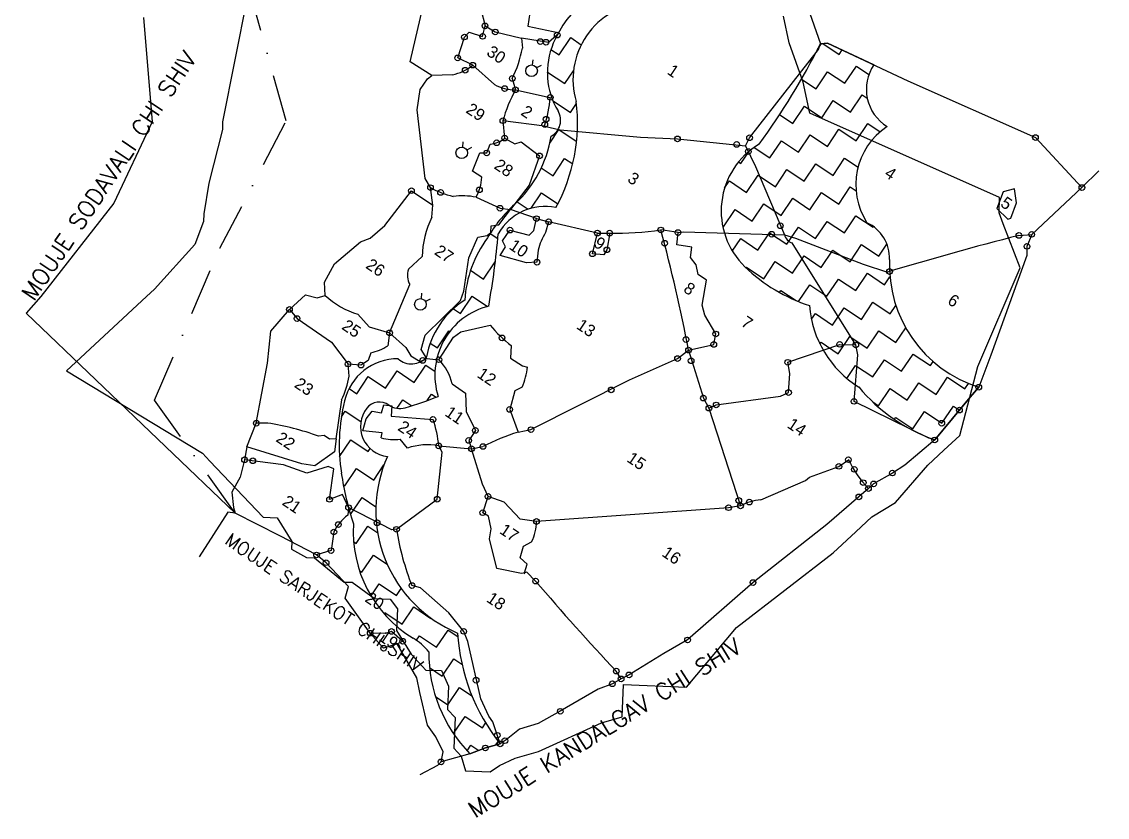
# Model space of a CAD drawing. Header units: metres. Extents: x 335368 to 337187, y 1778589 to 1780586.
# Drawn here: x 335456 to 337187, y 1778589 to 1779858 of the extents above; entities that cross this region are included whole.
import ezdxf
from ezdxf.enums import TextEntityAlignment as Align

# ---------------------------------------------------------------- set-up
doc = ezdxf.new("R2010")
doc.units = ezdxf.units.M
doc.header["$MEASUREMENT"] = 0
doc.linetypes.add('DASHDOT', pattern=[1, 0.5, -0.25, 0, -0.25])
doc.linetypes.add('DIVIDE', pattern=[31.75, 12.7, -6.35, 0, -6.35, 0, -6.35])
for name, color, linetype in [('OFF', 1, 'Continuous'), ('POLY_HATCH', 12, 'Continuous'), ('POLY_PARCEL', 6, 'Continuous'), ('POLY_WATER', 4, 'Continuous'), ('TEXT_MAPOUT', 7, 'Continuous'), ('TEXT_PARCEL', 7, 'Continuous'), ('V_BOUND_LINE', 7, 'Continuous'), ('V_BOUND_STREAM_LINE', 7, 'DASHDOT'), ('V_DIVIDE_LINE', 7, 'DIVIDE'), ('VILLAGE BOUNDRY', 15, 'Continuous')]:
    doc.layers.add(name, color=color, linetype=linetype)
doc.styles.get("Standard").update_dxf_attribs({"font": 'simplex.shx'})
doc.styles.add('TEXT_MAP', font='', dxfattribs={"height": 0.25})
doc.styles.get('TEXT_MAP').set_extended_font_data('Kruti Dev 050')

msp = doc.modelspace()

# ---------------------------------------------------------------- linework, layer by layer
for points in [[(336271, 1779797.7), (336270.1, 1779789.4)], [(336284.5, 1779788.7), (336277.1, 1779784.6)], [(336159.6, 1779666.8), (336158.6, 1779658.4)], [(336173.1, 1779657.7), (336165.7, 1779653.7)], [(336093.7, 1779425.1), (336092.7, 1779416.7)], [(336107.2, 1779416), (336099.8, 1779412)]]:
    msp.add_lwpolyline(points)
for centre, radius in [((336194.8, 1779851.8), 4.51), ((336162, 1779834), 4.51), ((336191, 1779835.1), 4.51), ((336211.1, 1779842.1), 4.51), ((336309.9, 1779837.1), 4.51), ((336283, 1779826.7), 4.51), ((336292, 1779825.7), 4.51), ((336151.2, 1779800.7), 4.51), ((336163.1, 1779781.1), 4.51), ((336175.2, 1779789.1), 4.51), ((336269, 1779780.2), 9.23), ((336238.3, 1779768), 4.51), ((336226.1, 1779751.8), 4.51), ((336243.4, 1779749.8), 4.51), ((336298.9, 1779737.7), 4.51), ((336223.2, 1779700.5), 4.51), ((336290.1, 1779694.2), 4.51), ((336292.3, 1779702.9), 4.51), ((336213.4, 1779665.3), 4.51), ((336226.1, 1779672.8), 4.51), ((336501.8, 1779671.5), 4.51), ((336596.3, 1779662.7), 4.51), ((336616.7, 1779673.3), 4.51), ((337072.9, 1779673.6), 4.51), ((336157.6, 1779649.2), 9.23), ((336197.4, 1779649), 4.51), ((336281.7, 1779644.4), 4.51), ((336614.8, 1779651.2), 4.51), ((336077.4, 1779588.8), 4.51), ((336107.8, 1779593.7), 4.51), ((336185.8, 1779590.2), 4.51), ((337147, 1779593.9), 4.51), ((336123.9, 1779586.1), 4.51), ((336218.7, 1779560.8), 4.51), ((336276.8, 1779544.3), 4.51), ((336296.3, 1779539.2), 4.51), ((336234.6, 1779526), 4.51), ((336374.1, 1779521.1), 4.51), ((336393.7, 1779521.1), 4.51), ((336475.2, 1779526.2), 4.51), ((336502.7, 1779522), 4.51), ((336652.1, 1779519.4), 4.51), ((336665.8, 1779532.8), 4.51), ((337066.9, 1779519.2), 4.51), ((336481.3, 1779505), 4.51), ((337046.5, 1779517.4), 4.51), ((336366.1, 1779488.2), 4.51), ((336389.2, 1779494.5), 4.51), ((337059.3, 1779500), 4.51), ((336277.6, 1779474.7), 4.51), ((336840.1, 1779459.9), 4.51), ((335882.8, 1779399.3), 4.51), ((336091.7, 1779407.5), 9.23), ((335894.9, 1779384.8), 4.51), ((336042.5, 1779361.9), 4.51), ((336221.9, 1779354), 4.51), ((336515.4, 1779351.3), 4.51), ((336562.9, 1779360.2), 4.51), ((336519.4, 1779334.5), 4.51), ((336559.7, 1779343.6), 4.51), ((336760.6, 1779343.7), 4.51), ((336786.3, 1779342.7), 4.51), ((335976.2, 1779312.3), 4.51), ((335976.2, 1779312.3), 4.51), ((336095.3, 1779318), 4.51), ((336121.3, 1779319.2), 4.51), ((336501.9, 1779321), 4.51), ((336523.6, 1779317.5), 4.51), ((336677.7, 1779315), 4.51), ((335996.9, 1779310.6), 4.51), ((336396.1, 1779271.1), 4.51), ((336679, 1779266.7), 4.51), ((336982.5, 1779275.3), 4.51), ((336543.1, 1779257.9), 4.51), ((336551.9, 1779241.9), 4.51), ((336563.6, 1779247), 4.51), ((336783.4, 1779252.7), 4.51), ((336234.1, 1779239.9), 4.51), ((336951.6, 1779238.8), 4.51), ((335829.9, 1779217.9), 4.51), ((336111.7, 1779223.9), 4.51), ((336268.1, 1779207.6), 4.51), ((336923.4, 1779217.8), 4.51), ((336168.7, 1779190.4), 4.51), ((336179.4, 1779206.4), 4.51), ((336912.2, 1779191.1), 4.51), ((336912.2, 1779191.1), 4.51), ((336120.9, 1779181.7), 4.51), ((336173.3, 1779177.1), 4.51), ((336191.5, 1779180.7), 4.51), ((335811.2, 1779159.5), 4.51), ((335824.3, 1779157.9), 4.51), ((336774.4, 1779159.7), 4.51), ((336759.3, 1779149), 4.51), ((336783.9, 1779144.2), 4.51), ((336844.6, 1779138.4), 4.51), ((336798.1, 1779123.1), 4.51), ((336814.7, 1779121), 4.51), ((336806.5, 1779113.6), 4.51), ((335946.7, 1779096.4), 4.51), ((336118.5, 1779096.6), 4.51), ((336199.6, 1779101.1), 4.51), ((336599.6, 1779094.6), 4.51), ((336602.4, 1779086), 4.51), ((336616.4, 1779092), 4.51), ((336791.2, 1779100.3), 4.51), ((335977.1, 1779083.2), 4.51), ((336191.1, 1779075.1), 4.51), ((336583.3, 1779083.1), 4.51), ((335960.8, 1779056.1), 4.51), ((336022.6, 1779059), 4.51), ((336276.9, 1779061.1), 4.51), ((335953.6, 1779044.3), 4.51), ((336053.6, 1779048.6), 4.51), ((335926, 1779007.7), 4.51), ((335949.1, 1779014.6), 4.51), ((335941.3, 1778995.3), 4.51), ((336275.5, 1778966), 4.51), ((336078.2, 1778958.8), 4.51), ((336622.3, 1778963.7), 4.51), ((336011.6, 1778882.9), 4.51), ((336045.6, 1778885.6), 4.51), ((336160.8, 1778885.8), 4.51), ((336063.3, 1778870), 4.51), ((336517.9, 1778872), 4.51), ((336033, 1778858.9), 4.51), ((336404.2, 1778822.3), 4.51), ((336411.8, 1778809.9), 4.51), ((336424.6, 1778816.3), 4.51), ((336180.5, 1778807.8), 4.51), ((336397.9, 1778802.1), 4.51), ((336314.9, 1778758.2), 4.51), ((336214.4, 1778719.9), 4.51), ((336219, 1778706.3), 4.51), ((336226.5, 1778711.3), 4.51), ((336195.3, 1778699.7), 4.51), ((336124.6, 1778677.5), 4.51)]:
    msp.add_circle(centre, radius)
at = {"layer": 'OFF'}
for p, q in [((335462.8, 1779393.6), (335796.4, 1779074.6)), ((335814.7, 1779180), (335811.2, 1779159.5))]:
    msp.add_line(p, q, dxfattribs=at)
at = {"layer": 'POLY_HATCH', "linetype": 'Continuous'}
for p, q in [((336313, 1779805.6), (336331.4, 1779833.1)), ((336331.4, 1779833.1), (336348.2, 1779821.8)), ((336725.3, 1779814.3), (336731.5, 1779823.5)), ((336733.6, 1779823.7), (336759.7, 1779806.2)), ((336300, 1779814.3), (336313, 1779805.6)), ((336759.7, 1779806.2), (336764.5, 1779813.4)), ((336768.8, 1779760.2), (336787.2, 1779787.7)), ((336787.2, 1779787.7), (336807.3, 1779774.2)), ((336294.2, 1779777.6), (336294.5, 1779778.1)), ((336294.5, 1779778.1), (336322, 1779759.7)), ((336322, 1779759.7), (336335.9, 1779780.3)), ((336699.4, 1779766.8), (336722.8, 1779751.2)), ((336722.8, 1779751.2), (336741.2, 1779778.7)), ((336741.2, 1779778.7), (336768.8, 1779760.2)), ((336303.3, 1779731.8), (336303.6, 1779732.2)), ((336303.6, 1779732.2), (336331.1, 1779713.7)), ((336731.9, 1779705.2), (336750.3, 1779732.7)), ((336750.3, 1779732.7), (336777.8, 1779714.3)), ((336777.8, 1779714.3), (336796.3, 1779741.8)), ((336796.3, 1779741.8), (336804.5, 1779736.2)), ((336331.1, 1779713.7), (336340.6, 1779728)), ((336685.9, 1779696.1), (336704.4, 1779723.7)), ((336704.4, 1779723.7), (336731.9, 1779705.2)), ((336664.7, 1779710.3), (336685.9, 1779696.1)), ((336298, 1779664.4), (336312.6, 1779686.2)), ((336312.6, 1779686.2), (336340.1, 1779667.8)), ((336740.9, 1779659.3), (336759.4, 1779686.8)), ((336759.4, 1779686.8), (336786.9, 1779668.3)), ((336786.9, 1779668.3), (336805.3, 1779695.8)), ((336805.3, 1779695.8), (336824.9, 1779682.7)), ((336340.1, 1779667.8), (336340.9, 1779668.9)), ((336649, 1779641.1), (336667.5, 1779668.6)), ((336667.5, 1779668.6), (336695, 1779650.2)), ((336695, 1779650.2), (336713.4, 1779677.7)), ((336713.4, 1779677.7), (336740.9, 1779659.3)), ((336603, 1779632.1), (336616.6, 1779652.4)), ((336624, 1779657.9), (336649, 1779641.1)), ((336303.3, 1779612.8), (336321.7, 1779640.3)), ((336321.7, 1779640.3), (336334.6, 1779631.6)), ((336599.1, 1779634.7), (336603, 1779632.1)), ((336704, 1779604.2), (336722.5, 1779631.7)), ((336722.5, 1779631.7), (336750, 1779613.3)), ((336750, 1779613.3), (336768.4, 1779640.8)), ((336768.4, 1779640.8), (336789.9, 1779626.4)), ((336284.6, 1779625.3), (336303.3, 1779612.8)), ((336612.1, 1779586.1), (336630.6, 1779613.6)), ((336630.6, 1779613.6), (336658.1, 1779595.2)), ((336658.1, 1779595.2), (336676.5, 1779622.7)), ((336676.5, 1779622.7), (336704, 1779604.2)), ((336577, 1779593.2), (336584.6, 1779604.6)), ((336584.6, 1779604.6), (336612.1, 1779586.1)), ((336759, 1779567.3), (336777.5, 1779594.8)), ((336777.5, 1779594.8), (336786.7, 1779588.7)), ((336268.5, 1779560.9), (336284.8, 1779585.3)), ((336284.8, 1779585.3), (336311, 1779567.8)), ((336667.1, 1779549.2), (336685.6, 1779576.7)), ((336685.6, 1779576.7), (336713.1, 1779558.3)), ((336713.1, 1779558.3), (336731.5, 1779585.8)), ((336731.5, 1779585.8), (336759, 1779567.3)), ((336246.3, 1779571.3), (336263.8, 1779559.6)), ((336575.2, 1779531.1), (336593.7, 1779558.6)), ((336593.7, 1779558.6), (336621.2, 1779540.2)), ((336621.2, 1779540.2), (336639.6, 1779567.7)), ((336639.6, 1779567.7), (336667.1, 1779549.2)), ((336768.1, 1779521.4), (336786.5, 1779548.9)), ((336786.5, 1779548.9), (336814, 1779530.4)), ((336574, 1779531.9), (336575.2, 1779531.1)), ((336676.2, 1779503.3), (336694.6, 1779530.8)), ((336694.6, 1779530.8), (336722.1, 1779512.3)), ((336722.1, 1779512.3), (336740.6, 1779539.8)), ((336740.6, 1779539.8), (336768.1, 1779521.4)), ((336814, 1779530.4), (336814.8, 1779531.5)), ((336203, 1779520.6), (336215.3, 1779512.4)), ((336589.3, 1779492.6), (336602.7, 1779512.7)), ((336602.7, 1779512.7), (336630.2, 1779494.2)), ((336630.2, 1779494.2), (336648.7, 1779521.7)), ((336648.7, 1779521.7), (336676.2, 1779503.3)), ((336731.2, 1779466.4), (336749.6, 1779493.9)), ((336749.6, 1779493.9), (336777.2, 1779475.4)), ((336777.2, 1779475.4), (336795.6, 1779502.9)), ((336795.6, 1779502.9), (336823.1, 1779484.5)), ((336823.1, 1779484.5), (336836, 1779503.7)), ((336192.6, 1779447.8), (336211.1, 1779475.3)), ((336211.1, 1779475.3), (336211.3, 1779475.2)), ((336639.3, 1779448.3), (336657.7, 1779475.8)), ((336657.7, 1779475.8), (336685.2, 1779457.3)), ((336685.2, 1779457.3), (336703.7, 1779484.8)), ((336703.7, 1779484.8), (336731.2, 1779466.4)), ((336171.7, 1779461.9), (336192.6, 1779447.8)), ((336611.1, 1779465.8), (336611.8, 1779466.7)), ((336611.8, 1779466.7), (336639.3, 1779448.3)), ((336786.2, 1779429.5), (336804.7, 1779457)), ((336804.7, 1779457), (336832.2, 1779438.5)), ((336694.7, 1779412), (336712.7, 1779438.9)), ((336712.7, 1779438.9), (336740.3, 1779420.4)), ((336740.3, 1779420.4), (336758.7, 1779447.9)), ((336758.7, 1779447.9), (336786.2, 1779429.5)), ((336832.2, 1779438.5), (336840.7, 1779451.2)), ((336155.7, 1779392.9), (336174.2, 1779420.3)), ((336174.2, 1779420.3), (336198.5, 1779404)), ((336664.6, 1779426.5), (336666.8, 1779429.8)), ((336666.8, 1779429.8), (336691.2, 1779413.5)), ((336795.3, 1779383.5), (336813.7, 1779411)), ((336813.7, 1779411), (336841.2, 1779392.6)), ((336841.2, 1779392.6), (336850.2, 1779405.9)), ((336144.3, 1779400.5), (336155.7, 1779392.9)), ((336715.6, 1779383.6), (336721.8, 1779392.9)), ((336721.8, 1779392.9), (336749.3, 1779374.5)), ((336749.3, 1779374.5), (336767.8, 1779402)), ((336767.8, 1779402), (336795.3, 1779383.5)), ((336850.3, 1779346.6), (336866, 1779370.1)), ((336118.9, 1779337.9), (336137.3, 1779365.4)), ((336137.3, 1779365.4), (336138.8, 1779364.3)), ((336758.4, 1779328.5), (336776.8, 1779356)), ((336776.8, 1779356), (336804.3, 1779337.6)), ((336804.3, 1779337.6), (336822.8, 1779365.1)), ((336822.8, 1779365.1), (336850.3, 1779346.6)), ((336107.5, 1779345.5), (336118.9, 1779337.9)), ((336729, 1779344.2), (336730.9, 1779347)), ((336730.9, 1779347), (336758.4, 1779328.5)), ((336813.4, 1779291.6), (336831.8, 1779319.1)), ((336831.8, 1779319.1), (336859.3, 1779300.7)), ((336859.3, 1779300.7), (336877.8, 1779328.2)), ((336877.8, 1779328.2), (336905.3, 1779309.7)), ((336905.3, 1779309.7), (336909.7, 1779316.3)), ((336036, 1779273.8), (336054.5, 1779301.3)), ((336054.5, 1779301.3), (336082, 1779282.9)), ((336082, 1779282.9), (336100.4, 1779310.4)), ((336100.4, 1779310.4), (336115, 1779300.6)), ((336772, 1779289.4), (336785.9, 1779310.1)), ((336785.9, 1779310.1), (336813.4, 1779291.6)), ((335990.1, 1779264.8), (336008.5, 1779292.3)), ((336008.5, 1779292.3), (336036, 1779273.8)), ((336868.4, 1779254.7), (336886.9, 1779282.2)), ((336886.9, 1779282.2), (336914.4, 1779263.8)), ((336914.4, 1779263.8), (336932.8, 1779291.3)), ((336932.8, 1779291.3), (336960.3, 1779272.8)), ((336960.3, 1779272.8), (336966, 1779281.3)), ((335977.8, 1779273), (335990.1, 1779264.8)), ((336102.4, 1779254), (336109.5, 1779264.4)), ((336109.5, 1779264.4), (336117, 1779259.4)), ((336822.4, 1779245.7), (336840.9, 1779273.2)), ((336840.9, 1779273.2), (336868.4, 1779254.7)), ((336054.3, 1779241.6), (336063.5, 1779255.4)), ((336063.5, 1779255.4), (336078, 1779245.7)), ((336813.3, 1779251.8), (336822.4, 1779245.7)), ((335965.6, 1779228.2), (335971.7, 1779237.3)), ((335971.7, 1779237.3), (335996.8, 1779220.4)), ((336877.5, 1779208.8), (336895.9, 1779236.3)), ((336895.9, 1779236.3), (336923.4, 1779217.8)), ((336923.4, 1779217.8), (336941.9, 1779245.3)), ((336941.9, 1779245.3), (336951.6, 1779238.8)), ((336847.7, 1779223.9), (336850, 1779227.2)), ((336850, 1779227.2), (336877.5, 1779208.8)), ((335962.8, 1779164.6), (335980.7, 1779191.3)), ((335980.7, 1779191.3), (336008.2, 1779172.9)), ((336008.2, 1779172.9), (336011.3, 1779177.5)), ((335971.3, 1779117.9), (335989.8, 1779145.4)), ((335989.8, 1779145.4), (336017.3, 1779127)), ((336017.3, 1779127), (336033.5, 1779151.2)), ((335968.7, 1779119.7), (335971.3, 1779117.9)), ((335980.4, 1779072), (335998.8, 1779099.5)), ((335998.8, 1779099.5), (336020.8, 1779084.7)), ((335980.3, 1779072), (335980.4, 1779072)), ((335989.4, 1779026), (336007.9, 1779053.5)), ((336007.9, 1779053.5), (336023.7, 1779042.9)), ((335985.2, 1779028.9), (335989.4, 1779026)), ((335998.5, 1778980.1), (336016.9, 1779007.6)), ((336016.9, 1779007.6), (336038.8, 1778992.9)), ((335994.4, 1778982.8), (335998.5, 1778980.1)), ((336013, 1778942.2), (336026, 1778961.7)), ((336026, 1778961.7), (336053.5, 1778943.2)), ((336053.5, 1778943.2), (336061, 1778954.4)), ((336062.5, 1778897.3), (336081, 1778924.8)), ((336081, 1778924.8), (336108.5, 1778906.3)), ((336033.7, 1778913.8), (336035, 1778915.7)), ((336035, 1778915.7), (336062.5, 1778897.3)), ((336108.5, 1778906.3), (336108.7, 1778906.7)), ((336117.5, 1778860.4), (336136, 1778887.9)), ((336136, 1778887.9), (336151.4, 1778877.5)), ((336085.2, 1778871.6), (336090, 1778878.8)), ((336090, 1778878.8), (336117.5, 1778860.4)), ((336126.6, 1778814.5), (336145, 1778842)), ((336145, 1778842), (336158, 1778833.2)), ((336106.2, 1778828.1), (336126.6, 1778814.5)), ((336135.6, 1778768.5), (336154.1, 1778796)), ((336154.1, 1778796), (336173.9, 1778782.7)), ((336115.9, 1778781.8), (336135.6, 1778768.5)), ((336144.7, 1778722.6), (336163.1, 1778750.1)), ((336163.1, 1778750.1), (336190.6, 1778731.7)), ((336190.6, 1778731.7), (336195.8, 1778739.4)), ((336144.4, 1778722.8), (336144.7, 1778722.6)), ((336212.2, 1778704.5), (336216, 1778710.1)), ((336166.2, 1778695.3), (336172.2, 1778704.2)), ((336172.2, 1778704.2), (336184.7, 1778695.7))]:
    msp.add_line(p, q, dxfattribs=at)
at = {"layer": 'POLY_HATCH'}
for p, q in [((336741.2, 1779824.3), (336729.9, 1779823.4)), ((336815.2, 1779789.6), (336741.2, 1779824.3)), ((336968.6, 1779259.3), (336982.5, 1779275.3)), ((336982.5, 1779275.3), (336982.5, 1779275.3)), ((336912.2, 1779191.1), (336968.6, 1779259.3)), ((336170.8, 1778690.4), (336195.3, 1778699.7)), ((336195.3, 1778699.7), (336219, 1778706.3))]:
    msp.add_line(p, q, dxfattribs=at)
for centre, radius, start, end in [((336471.7, 1779752.5), 182.6, 102.5755, 156.9538), ((336458.1, 1779766.4), 123, 94.287, 196.7025), ((336413.1, 1779777.4), 118.9, 156.9538, 211.0857), ((335709.6, 1780336.2), 1141.9, 323.8917, 333.3174), ((336872.6, 1779750.4), 69.5, 145.6262, 238.3843), ((336286.6, 1779701.2), 28.8, 298.1233, 31.0857), ((336059.3, 1779697.2), 283, 331.4542, 6.8696), ((336897.9, 1779598.3), 111.6, 123.6116, 212.8252), ((336114.5, 1779705.4), 188, 312.5645, 350.9326), ((336695.4, 1779556.7), 123.9, 120.6936, 226.0375), ((336397.6, 1779397.1), 230.5, 132.5645, 149.7013), ((336290.4, 1779478.5), 85.3, 78.1534, 150.8141), ((336778.2, 1779481.6), 61.8, 357.569, 65.2296), ((336347.6, 1779402.9), 185.5, 143.4236, 176.4494), ((334951.1, 1779628.4), 1269.4, 349.8457, 355.1073), ((337044.5, 1779470.3), 204.7, 177.569, 252.3878), ((336795.4, 1779660.4), 268, 226.0375, 251.9838), ((336237, 1779298.5), 137.8, 122.7977, 169.5049), ((336228.2, 1779294.6), 113.4, 104.0582, 197.4352), ((336878.8, 1779417.4), 166.7, 184.0836, 238.2629), ((336055.9, 1779233), 87.8, 89.7849, 166.5617), ((336077.5, 1779344.2), 31.7, 227.7985, 319.3977), ((337004, 1779451.9), 276.4, 219.6172, 250.5888), ((336264.7, 1779183.1), 302.5, 166.5617, 188.541), ((336026.4, 1779226), 25.7, 54.3389, 142.4505), ((336058.9, 1779271.3), 30, 234.3389, 286.3736), ((335896.3, 1779824.8), 606.9, 286.3736, 291.6367), ((336044, 1779212.5), 47.9, 142.4505, 264.0615), ((336232.5, 1779078.6), 211.8, 155.9607, 247.3816), ((336440.3, 1779209.5), 480.1, 188.541, 198.4968), ((336182.8, 1779044.4), 198.2, 176.3017, 238.7242), ((336462.6, 1778901.4), 312.1, 183.3602, 218.6799), ((336028.5, 1778790.3), 99.1, 39.419, 58.7242), ((336335.3, 1778851.6), 230.3, 179.5992, 224.407)]:
    msp.add_arc(centre, radius, start, end, dxfattribs=at)
at = {"layer": 'POLY_PARCEL'}
for p, q in [((336188.1, 1779878.6), (336194.8, 1779851.8)), ((336266.1, 1779872.8), (336263.1, 1779851.4)), ((336162, 1779834), (336169.7, 1779841.7)), ((336169.7, 1779841.7), (336191, 1779835.1)), ((336191, 1779835.1), (336194.8, 1779851.8)), ((336194.8, 1779851.8), (336211.1, 1779842.1)), ((336211.1, 1779842.1), (336252.9, 1779832)), ((336263.1, 1779851.4), (336313.8, 1779840.5)), ((336313.8, 1779840.5), (336296.2, 1779825.3)), ((336151.2, 1779800.7), (336162, 1779834)), ((336252.9, 1779832), (336254.5, 1779816.2)), ((336296.2, 1779825.3), (336252.9, 1779832)), ((336726.5, 1779814), (336729.9, 1779823.4)), ((336175.2, 1779789.1), (336151.2, 1779800.7)), ((336616.7, 1779673.3), (336726.5, 1779814)), ((336175.2, 1779789.1), (336209.8, 1779758.2)), ((336142.7, 1779773.7), (336109.8, 1779772.6)), ((336238.3, 1779768), (336243.4, 1779749.8)), ((336243.4, 1779749.8), (336298.9, 1779737.7)), ((336223.2, 1779700.5), (336226.1, 1779672.8)), ((336289.5, 1779692), (336223.2, 1779700.5)), ((336289.5, 1779692), (336314.9, 1779685.8)), ((336314.9, 1779685.8), (336442.7, 1779674)), ((336197.4, 1779649), (336203, 1779663.2)), ((336226.1, 1779672.8), (336242.5, 1779663.6)), ((336242.5, 1779663.6), (336252.3, 1779666.7)), ((336252.3, 1779666.7), (336281.7, 1779644.4)), ((336442.7, 1779674), (336501.8, 1779671.5)), ((336501.8, 1779671.5), (336610.2, 1779660.6)), ((336610.2, 1779660.6), (336616.7, 1779673.3)), ((336174.9, 1779620), (336186.6, 1779649.2)), ((336186.6, 1779649.2), (336197.4, 1779649)), ((336610.2, 1779660.6), (336626.4, 1779627.6)), ((336281.7, 1779644.4), (336265.1, 1779597.9)), ((336626.4, 1779627.6), (336672.5, 1779518.5)), ((336189.5, 1779610.2), (336174.9, 1779620)), ((336265.1, 1779597.9), (336235.6, 1779558.8)), ((336180.4, 1779578.4), (336218.7, 1779560.8)), ((337021.4, 1779587.2), (337011.2, 1779560.6)), ((337039.2, 1779591.6), (337021.4, 1779587.2)), ((337042.8, 1779569.7), (337039.2, 1779591.6)), ((336110, 1779546.4), (336111.3, 1779565.5)), ((336216.8, 1779534.6), (336235.6, 1779558.8)), ((336218.7, 1779560.8), (336235.6, 1779558.8)), ((336276.8, 1779544.3), (336235.6, 1779558.8)), ((337011.2, 1779560.6), (337029, 1779543.4)), ((337033.8, 1779544.9), (337042.8, 1779569.7)), ((336272.9, 1779525.3), (336276.8, 1779544.3)), ((336276.8, 1779544.3), (336296.3, 1779539.2)), ((337029, 1779543.4), (337033.8, 1779544.9)), ((336203.9, 1779522.1), (336204.5, 1779532.6)), ((336204.5, 1779532.6), (336216.8, 1779534.6)), ((336222.6, 1779508.7), (336234.6, 1779526)), ((336234.6, 1779526), (336265.4, 1779517.9)), ((336265.4, 1779517.9), (336272.9, 1779525.3)), ((336296.3, 1779539.2), (336291.5, 1779522)), ((336374.1, 1779521.1), (336296.3, 1779539.2)), ((336502.7, 1779522), (336475.2, 1779526.2)), ((336169.2, 1779481.8), (336183.5, 1779514.6)), ((336183.5, 1779514.6), (336198, 1779517.1)), ((336198, 1779517.1), (336203.9, 1779522.1)), ((336227.7, 1779499.5), (336222.6, 1779508.7)), ((336366.1, 1779488.2), (336374.1, 1779521.1)), ((336374.1, 1779521.1), (336393.7, 1779521.1)), ((336393.7, 1779521.1), (336389.2, 1779494.5)), ((336500.6, 1779502.7), (336502.7, 1779522)), ((336502.7, 1779522), (336511.4, 1779523.2)), ((336511.4, 1779523.2), (336672.5, 1779518.5)), ((336672.5, 1779518.5), (336690.1, 1779513.2)), ((336690.1, 1779513.2), (336798, 1779471.6)), ((337046.5, 1779517.4), (337066.9, 1779519.2)), ((336218.7, 1779485.6), (336227.7, 1779499.5)), ((336279.3, 1779494), (336277.6, 1779474.7)), ((336389.2, 1779494.5), (336384.1, 1779486.5)), ((336524.6, 1779498.5), (336500.6, 1779502.7)), ((336522.5, 1779482.1), (336524.6, 1779498.5)), ((336786.3, 1779342.7), (336684.9, 1779505.4)), ((336072.5, 1779463.6), (336094.3, 1779483.7)), ((336161.1, 1779428.5), (336169.2, 1779481.8)), ((336261, 1779473.5), (336218.7, 1779485.6)), ((336277.6, 1779474.7), (336261, 1779473.5)), ((336384.1, 1779486.5), (336366.1, 1779488.2)), ((336531.8, 1779470.8), (336522.5, 1779482.1)), ((336798, 1779471.6), (336836.8, 1779459)), ((336535, 1779454.9), (336531.8, 1779470.8)), ((336548, 1779446.1), (336535, 1779454.9)), ((336042.5, 1779361.9), (336074.8, 1779439.2)), ((336541, 1779406.2), (336548, 1779446.1)), ((336155.4, 1779413.4), (336161.1, 1779428.5)), ((336099.3, 1779358.5), (336155.4, 1779413.4)), ((336545.2, 1779390), (336541, 1779406.2)), ((335882.8, 1779399.3), (335894.9, 1779384.8)), ((335894.9, 1779384.8), (335950, 1779347.2)), ((335992.1, 1779391.9), (336010.2, 1779371.4)), ((336562.9, 1779360.2), (336545.2, 1779390)), ((336010.2, 1779371.4), (336042.5, 1779361.9)), ((336156.2, 1779363.4), (336202.9, 1779374.5)), ((336042.5, 1779361.9), (336039.5, 1779341.5)), ((336042.5, 1779361.9), (336068.2, 1779338.9)), ((336092.8, 1779335.3), (336099.3, 1779358.5)), ((336121.3, 1779319.2), (336144.6, 1779354.9)), ((336144.6, 1779354.9), (336156.2, 1779363.4)), ((336559.7, 1779343.6), (336562.9, 1779360.2)), ((335950, 1779347.2), (335976.2, 1779312.3)), ((336068.2, 1779338.9), (336076.6, 1779325.6)), ((336102, 1779321.3), (336092.8, 1779335.3)), ((336236.7, 1779341.6), (336235.6, 1779321.7)), ((336501.9, 1779321), (336519.4, 1779334.5)), ((336519.4, 1779334.5), (336559.7, 1779343.6)), ((336519.4, 1779334.5), (336543.1, 1779257.9)), ((336677.7, 1779315), (336760.6, 1779343.7)), ((336760.6, 1779343.7), (336786.3, 1779342.7)), ((336789.6, 1779327.2), (336786.3, 1779342.7)), ((336008.2, 1779317.8), (335996.9, 1779310.6)), ((336012.6, 1779330.2), (336008.2, 1779317.8)), ((336076.6, 1779325.6), (336091.5, 1779316.2)), ((336091.5, 1779316.2), (336102, 1779321.3)), ((336102, 1779321.3), (336121.3, 1779319.2)), ((336235.6, 1779321.7), (336254.3, 1779309.2)), ((336425.5, 1779287), (336501.9, 1779321)), ((336783.4, 1779252.7), (336789.6, 1779327.2)), ((335978, 1779293), (335976.2, 1779312.3)), ((335996.9, 1779310.6), (335976.2, 1779312.3)), ((336254.3, 1779309.2), (336262.7, 1779307.4)), ((336681.2, 1779297.3), (336677.7, 1779315)), ((336268.1, 1779207.6), (336425.5, 1779287)), ((336679, 1779266.7), (336681.2, 1779297.3)), ((336142.4, 1779280.6), (336163.4, 1779265.9)), ((336163.4, 1779265.9), (336164.9, 1779236.6)), ((336242.5, 1779269.6), (336234.1, 1779239.9)), ((336254, 1779275.3), (336242.5, 1779269.6)), ((336665.9, 1779260.9), (336679, 1779266.7)), ((335957.4, 1779193.1), (335966.1, 1779255.1)), ((336029.7, 1779234.5), (336033.3, 1779247)), ((336033.3, 1779247), (336045.9, 1779245.6)), ((336543.1, 1779257.9), (336551.9, 1779241.9)), ((336551.9, 1779241.9), (336563.6, 1779247)), ((336563.6, 1779247), (336665.9, 1779260.9)), ((336902.8, 1779193.8), (336783.4, 1779252.7)), ((336005.1, 1779224.7), (336014.6, 1779236.9)), ((336014.6, 1779236.9), (336029.7, 1779234.5)), ((336045.9, 1779245.6), (336045.3, 1779229.3)), ((336045.3, 1779229.3), (336111.7, 1779223.9)), ((336164.9, 1779236.6), (336179.4, 1779206.4)), ((336234.1, 1779239.9), (336247.5, 1779203.6)), ((336551.9, 1779241.9), (336602.4, 1779086)), ((335848.1, 1779218), (335829.9, 1779217.9)), ((336000, 1779205.6), (336005.1, 1779224.7)), ((335938.2, 1779198), (335929.2, 1779197)), ((335946.6, 1779192.4), (335938.2, 1779198)), ((336030.7, 1779202.4), (336000, 1779205.6)), ((336029.2, 1779194.4), (336030.7, 1779202.4)), ((336179.4, 1779206.4), (336168.7, 1779190.4)), ((336247.5, 1779203.6), (336268.1, 1779207.6)), ((335902.8, 1779153), (335814.7, 1779180)), ((335957.4, 1779193.1), (335946.6, 1779192.4)), ((335957.4, 1779193.1), (335954.4, 1779172.4)), ((336070.9, 1779178), (336059.2, 1779192.2)), ((336126.4, 1779171.6), (336120.9, 1779181.7)), ((336120.9, 1779181.7), (336173.3, 1779177.1)), ((336168.7, 1779190.4), (336173.3, 1779177.1)), ((336173.3, 1779177.1), (336191.5, 1779180.7)), ((336191, 1779120.7), (336173.3, 1779177.1)), ((336912.2, 1779191.1), (336902.8, 1779193.8)), ((335954.4, 1779172.4), (335923.4, 1779150.1)), ((336118.5, 1779096.6), (336126.4, 1779171.6)), ((336759.3, 1779149), (336774.4, 1779159.7)), ((335873.1, 1779151.6), (335811.2, 1779159.5)), ((335910.4, 1779138.1), (335873.1, 1779151.6)), ((335923.4, 1779150.1), (335902.8, 1779153)), ((335944.5, 1779148.7), (335910.4, 1779138.1)), ((335953.6, 1779145.1), (335944.5, 1779148.7)), ((335946.7, 1779096.4), (335953.6, 1779145.1)), ((336712.2, 1779131.6), (336759.3, 1779149)), ((336634.8, 1779095.8), (336706.2, 1779126.4)), ((336706.2, 1779126.4), (336712.2, 1779131.6)), ((336199.6, 1779101.1), (336191, 1779120.7)), ((335967.2, 1779103.9), (335946.7, 1779096.4)), ((335977.1, 1779083.2), (335967.2, 1779103.9)), ((336053.6, 1779048.6), (336118.5, 1779096.6)), ((336191.1, 1779075.1), (336199.6, 1779101.1)), ((336225.1, 1779091.9), (336199.6, 1779101.1)), ((336250.6, 1779064.9), (336225.1, 1779091.9)), ((335977.1, 1779083.2), (335976, 1779071)), ((336046, 1779047.9), (335977.1, 1779083.2)), ((336200.4, 1779069.8), (336191.1, 1779075.1)), ((336583.3, 1779083.1), (336276.9, 1779061.1)), ((336602.4, 1779086), (336583.3, 1779083.1)), ((336204.5, 1779049.3), (336200.4, 1779069.8)), ((336276.9, 1779061.1), (336250.6, 1779064.9)), ((335953.6, 1779044.3), (335949.1, 1779014.6)), ((336053.6, 1779048.6), (336046, 1779047.9)), ((336201.7, 1779033.3), (336204.5, 1779049.3)), ((336213.5, 1778985.8), (336201.7, 1779033.3)), ((336250.9, 1779003.2), (336256.2, 1779021.5)), ((336256.2, 1779021.5), (336269, 1779028.7)), ((335949.1, 1779014.6), (335926, 1779007.7)), ((336261.9, 1778992.9), (336250.9, 1779003.2)), ((336257.5, 1778979.4), (336261.9, 1778992.9)), ((336252.9, 1778978.1), (336213.5, 1778985.8)), ((336257.5, 1778979.4), (336252.9, 1778978.1)), ((336257.5, 1778979.4), (336256.9, 1778977.4)), ((336261.4, 1778980.4), (336257.5, 1778979.4)), ((336275.5, 1778966), (336261.4, 1778980.4)), ((336091.7, 1778955.3), (336078.2, 1778958.8)), ((336136.9, 1778915.4), (336091.7, 1778955.3)), ((336160.8, 1778885.8), (336136.9, 1778915.4)), ((336036, 1778882.5), (336011.6, 1778882.9)), ((336045.6, 1778885.6), (336036, 1778882.5)), ((336063.3, 1778870), (336045.6, 1778885.6)), ((336167.2, 1778869.4), (336160.8, 1778885.8)), ((336054.7, 1778865.7), (336063.3, 1778870)), ((336188.3, 1778778.1), (336167.2, 1778869.4)), ((336411.8, 1778809.9), (336404.2, 1778822.3)), ((336200.7, 1778750.3), (336188.3, 1778778.1)), ((336207, 1778741.6), (336200.7, 1778750.3)), ((336219, 1778706.3), (336207, 1778741.6))]:
    msp.add_line(p, q, dxfattribs=at)
for centre, radius, start, end in [((336068.2, 1779852.2), 189.7, 333.666, 349.0722), ((336126.2, 1779850.5), 78.6, 282.1285, 308.664), ((336242.3, 1779816.7), 66.9, 240.9654, 270.9627), ((336447.9, 1779637.1), 233.5, 151.1356, 164.2601), ((336089.5, 1779757.1), 210.4, 341.9702, 354.7076), ((336201, 1779700.9), 37.7, 273.0674, 311.7988), ((336120, 1779612.9), 69.6, 330.271, 357.7678), ((336179, 1779724), 148.5, 241.3164, 256.3593), ((336158.7, 1779479.6), 101.1, 77.5703, 98.3327), ((336238.3, 1779481), 143.9, 152.9768, 178.9267), ((336403.7, 1780013.4), 492.4, 268.838, 278.344), ((333980.7, 1778848.8), 2584.8, 10.8327, 15.1935), ((336370.9, 1779471), 94.4, 147.2699, 165.8958), ((336690.5, 1779523.1), 18.5, 194.2312, 252.3414), ((338181.7, 1775036.8), 4622.1, 104.2177, 106.9162), ((336102.7, 1779454.1), 31.7, 162.5845, 208.1642), ((336027.2, 1779513.7), 126.8, 226.5561, 253.9091), ((336356.1, 1779498), 196.8, 218.848, 232.6348), ((335997.5, 1779404.4), 75.7, 281.5661, 303.7381), ((336062.7, 1779262.1), 81.8, 13.1026, 44.2515), ((336146.4, 1779321.6), 117.1, 336.74, 353.0512), ((335836.6, 1779316.7), 143.4, 334.5426, 350.4922), ((335786.5, 1778812.8), 409.9, 69.6263, 81.3562), ((335954.7, 1779167.6), 166.9, 4.8316, 19.7281), ((336049.7, 1779269.3), 77.6, 254.6796, 277.0604), ((336365.1, 1778835.8), 386.1, 107.726, 116.7078), ((336102.6, 1779089.6), 93.9, 78.7026, 109.7185), ((336936.7, 1779238.6), 180.5, 205.9087, 223.8325), ((336643.3, 1779009.7), 86.5, 95.6252, 118.2034), ((336019.1, 1779012.1), 73.1, 126.1891, 153.8073), ((336210.4, 1779060.1), 66.4, 331.8797, 0.9121), ((336463.8, 1779113), 415.3, 188.9299, 201.8027), ((339064, 1781332.6), 3657.4, 220.3221, 223.3441)]:
    msp.add_arc(centre, radius, start, end, dxfattribs=at)
at = {"layer": 'POLY_WATER'}
for p, q in [((336075.1, 1779794.6), (336100, 1779899.9)), ((335650, 1779865.4), (335663.7, 1779698.8)), ((336109.8, 1779772.6), (336075.1, 1779794.6)), ((336091.1, 1779750.4), (336103.1, 1779767.4)), ((336103.1, 1779767.4), (336109.8, 1779772.6)), ((336086.7, 1779717.7), (336091.1, 1779750.4)), ((336099.1, 1779608.5), (336086.7, 1779717.7)), ((335663.7, 1779698.8), (335602.4, 1779569)), ((336107.8, 1779593.7), (336099.1, 1779608.5)), ((336111.3, 1779565.5), (336107.8, 1779593.7)), ((336034.9, 1779533.1), (336077.4, 1779588.8)), ((336077.4, 1779588.8), (336111.3, 1779565.5)), ((335602.4, 1779569), (335486.3, 1779419.9)), ((336011.6, 1779513), (336034.9, 1779533.1)), ((335954.7, 1779472.2), (335996.2, 1779507.3)), ((335996.2, 1779507.3), (336011.6, 1779513)), ((335938.9, 1779442.9), (335954.7, 1779472.2)), ((335940, 1779421.6), (335938.9, 1779442.9)), ((335486.3, 1779419.9), (335462.8, 1779393.6)), ((335882.8, 1779399.3), (335908.2, 1779422.8)), ((335908.2, 1779422.8), (335926.8, 1779418)), ((335926.8, 1779418), (335940, 1779421.6)), ((335853.1, 1779364.7), (335882.8, 1779399.3)), ((335847.9, 1779313.8), (335853.1, 1779364.7)), ((335829.9, 1779217.9), (335847.9, 1779313.8)), ((335814.7, 1779180), (335829.9, 1779217.9)), ((335811.2, 1779159.5), (335804.4, 1779132)), ((335804.4, 1779132), (335790.7, 1779107.8)), ((335790.7, 1779107.8), (335793.6, 1779083.4)), ((335793.6, 1779083.4), (335796.4, 1779074.6))]:
    msp.add_line(p, q, dxfattribs=at)
at = {"layer": 'V_BOUND_LINE'}
for p, q in [((336709.3, 1779882.2), (336729.9, 1779823.4)), ((336729.9, 1779823.4), (336741.2, 1779824.3)), ((336741.2, 1779824.3), (336869.2, 1779764.2)), ((336869.2, 1779764.2), (337072.9, 1779673.6)), ((337072.9, 1779673.6), (337147, 1779593.9)), ((337147, 1779593.9), (337066.9, 1779519.2)), ((337066.9, 1779519.2), (337059.3, 1779500)), ((337059.3, 1779500), (337059, 1779485.2)), ((337059, 1779485.2), (337001.9, 1779326.5)), ((337001.9, 1779326.5), (336982.5, 1779275.3)), ((336982.5, 1779275.3), (336968.6, 1779259.3)), ((336968.6, 1779259.3), (336912.2, 1779191.1)), ((336912.2, 1779191.1), (336864.6, 1779150.7)), ((336864.6, 1779150.7), (336844.6, 1779138.4)), ((336844.6, 1779138.4), (336814.7, 1779121)), ((336806.5, 1779113.6), (336791.2, 1779100.3)), ((336814.7, 1779121), (336806.5, 1779113.6)), ((336791.2, 1779100.3), (336740.3, 1779056.3)), ((335796.4, 1779074.6), (335796.4, 1779074.6)), ((335796.4, 1779074.6), (335796.4, 1779074.6)), ((335867.2, 1779038), (335796.4, 1779074.6)), ((336740.3, 1779056.3), (336622.3, 1778963.7)), ((335926, 1779007.7), (335867.2, 1779038)), ((335941.3, 1778995.3), (335926, 1779007.7)), ((335977, 1778957.5), (335941.3, 1778995.3)), ((335971.7, 1778938.5), (335977, 1778957.5)), ((336622.3, 1778963.7), (336517.9, 1778872)), ((336011.6, 1778882.9), (335971.7, 1778938.5)), ((336033, 1778858.9), (336011.6, 1778882.9)), ((336054.7, 1778865.7), (336033, 1778858.9)), ((336085.9, 1778811.6), (336054.7, 1778865.7)), ((336517.9, 1778872), (336479.9, 1778850.4)), ((336479.9, 1778850.4), (336424.6, 1778816.3)), ((336424.6, 1778816.3), (336411.8, 1778809.9)), ((336090.6, 1778788.1), (336085.9, 1778811.6)), ((336397.9, 1778802.1), (336375.2, 1778793.7)), ((336411.8, 1778809.9), (336397.9, 1778802.1)), ((336102.8, 1778736.1), (336090.6, 1778788.1)), ((336375.2, 1778793.7), (336314.9, 1778758.2)), ((336314.9, 1778758.2), (336279.3, 1778738.7)), ((336116.1, 1778717.5), (336102.8, 1778736.1)), ((336249.6, 1778729.7), (336236.3, 1778719.3)), ((336279.3, 1778738.7), (336249.6, 1778729.7)), ((336127.9, 1778693.5), (336116.1, 1778717.5)), ((336228.6, 1778712.7), (336219, 1778706.3)), ((336236.3, 1778719.3), (336228.6, 1778712.7)), ((336236.3, 1778719.3), (336236.3, 1778719.3)), ((336124.6, 1778677.5), (336127.9, 1778693.5)), ((336195.3, 1778699.7), (336170.8, 1778690.4)), ((336219, 1778706.3), (336195.3, 1778699.7)), ((336231.4, 1778701.5), (336231.4, 1778701.5)), ((336231.4, 1778701.5), (336231.4, 1778701.5)), ((336170.8, 1778690.4), (336124.6, 1778677.5)), ((336124.6, 1778677.5), (336124.6, 1778677.5))]:
    msp.add_line(p, q, dxfattribs=at)
at = {"layer": 'V_BOUND_STREAM_LINE', "ltscale": 150}
for p, q in [((335877.6, 1779700.1), (335737.8, 1780198.7)), ((335771.9, 1779497.3), (335877.6, 1779700.1)), ((335667.5, 1779254.8), (335771.9, 1779497.3)), ((335796.4, 1779074.6), (335667.5, 1779254.8))]:
    msp.add_line(p, q, dxfattribs=at)
at = {"layer": 'V_DIVIDE_LINE', "ltscale": 3}
for p, q in [((337147, 1779593.9), (337187.5, 1779633.8)), ((336118.7, 1778671.6), (336091, 1778657.1))]:
    msp.add_line(p, q, dxfattribs=at)
at = {"layer": 'V_DIVIDE_LINE', "ltscale": 10}
for p, q in [((335784.4, 1779076.1), (335738.9, 1779004.8)), ((335796.4, 1779074.6), (335784.4, 1779076.1))]:
    msp.add_line(p, q, dxfattribs=at)
at = {"layer": 'V_DIVIDE_LINE'}
msp.add_line((336124.6, 1778677.5), (336118.7, 1778671.6), dxfattribs=at)
at = {"layer": 'VILLAGE BOUNDRY'}
for p, q in [((335821.9, 1779930.8), (335776.2, 1779698.5)), ((336680.1, 1779824.6), (336671.1, 1779867.4)), ((336702.4, 1779762.1), (336680.1, 1779824.6)), ((336712.8, 1779712.5), (336702.4, 1779762.1)), ((335776.2, 1779698.5), (335775.8, 1779686.2)), ((337015.7, 1779577.9), (336712.8, 1779712.5)), ((336712.8, 1779712.5), (336712.8, 1779712.5)), ((335775.8, 1779686.2), (335754.1, 1779600.8)), ((335754.1, 1779600.8), (335746.1, 1779551.8)), ((337014.8, 1779553.3), (337015.7, 1779577.9)), ((335746.1, 1779551.8), (335745.6, 1779539.6)), ((337021.3, 1779536.2), (337014.8, 1779553.3)), ((335745.6, 1779539.6), (335731.9, 1779503.1)), ((337048.4, 1779465.8), (337021.3, 1779536.2)), ((335731.9, 1779503.1), (335667.6, 1779431.6)), ((336980.9, 1779308.2), (337048.4, 1779465.8)), ((335654.9, 1779419.8), (335527.3, 1779301.4)), ((335667.6, 1779431.6), (335654.9, 1779419.8)), ((335527.3, 1779301.4), (335744, 1779170.1)), ((336952.1, 1779198.5), (336980.9, 1779308.2)), ((336926.6, 1779174.8), (336952.1, 1779198.5)), ((335744, 1779170.1), (335755.8, 1779157.3)), ((336901.1, 1779151.1), (336926.6, 1779174.8)), ((335755.8, 1779157.3), (335841, 1779067.9)), ((336849.6, 1779091.5), (336901.1, 1779151.1)), ((336811.7, 1779068.3), (336849.6, 1779091.5)), ((335841, 1779067.9), (335863.3, 1779067.1)), ((335863.3, 1779067.1), (335886.5, 1779029.2)), ((336786.2, 1779044.6), (336811.7, 1779068.3)), ((336750.3, 1779011.3), (336786.2, 1779044.6)), ((335886.5, 1779029.2), (335886, 1779016.9)), ((335886, 1779016.9), (335910.2, 1779003.7)), ((336595.7, 1778891.7), (336750.3, 1779011.3)), ((335910.2, 1779003.7), (335922.5, 1779003.3)), ((335922.5, 1779003.3), (335970.3, 1778964.5)), ((335970.3, 1778964.5), (335982.6, 1778964)), ((335982.6, 1778964), (336018.5, 1778938.1)), ((336018.5, 1778938.1), (336043.2, 1778937.1)), ((336043.2, 1778937.1), (336054.9, 1778921.5)), ((336054.9, 1778921.5), (336053.6, 1778887.4)), ((336053.6, 1778887.4), (336076.8, 1778849.6)), ((336516.2, 1778797), (336595.7, 1778891.7)), ((336076.8, 1778849.6), (336100.5, 1778824.1)), ((336100.5, 1778824.1), (336125.1, 1778823.2)), ((336125.1, 1778823.2), (336136.5, 1778798.1)), ((336136.5, 1778798.1), (336135.1, 1778761.2)), ((336413.6, 1778749.3), (336415.5, 1778800.8)), ((336415.5, 1778800.8), (336516.2, 1778797)), ((336135.1, 1778761.2), (336146.9, 1778748.4)), ((336146.9, 1778748.4), (336145, 1778699.3)), ((336380.6, 1778739.6), (336413.6, 1778749.3)), ((336280.3, 1778694.2), (336380.6, 1778739.6)), ((336145, 1778699.3), (336156.9, 1778686.5)), ((336243, 1778683.3), (336280.3, 1778694.2)), ((336156.9, 1778686.5), (336163.7, 1778663.1)), ((336217.9, 1778671.9), (336243, 1778683.3)), ((336163.7, 1778663.1), (336203.1, 1778661.6)), ((336203.1, 1778661.6), (336217.9, 1778671.9))]:
    msp.add_line(p, q, dxfattribs=at)

# ---------------------------------------------------------------- texts
at = {"layer": 'TEXT_MAPOUT'}
for s, height, rotation, p in [('MOUJE SODAVALI CHI SHIV', 26.497, 56.1513, (335475.1, 1779411.1)), ('MOUJE SARJEKOT CHI SHIV', 20.497, 326.1513, (335778, 1779026.7)), ('MOUJE KANDALGAV CHI SHIV', 26.497, 32.0569, (336178.8, 1778586.7))]:
    msp.add_text(s, height=height, rotation=rotation, dxfattribs=at).set_placement(p)
at = {"layer": 'TEXT_PARCEL', "style": 'TEXT_MAP'}
for s, height, p in [('30', 19.08, (336212.9, 1779806.1)), ('1', 19.1, (336495.2, 1779780)), ('29', 19.08, (336180, 1779714.4)), ('2', 19.1, (336261.8, 1779714.9)), ('28', 19.08, (336224.9, 1779625.3)), ('3', 19.1, (336431.8, 1779608.2)), ('4', 19.1, (336841.7, 1779616.5)), ('5', 19.1, (337026.7, 1779568.8)), ('10', 19.08, (336248.8, 1779497)), ('9', 19.1, (336377.9, 1779505)), ('27', 19.08, (336129.8, 1779488.4)), ('26', 19.08, (336020.2, 1779466.4)), ('8', 19.1, (336521.1, 1779432.6)), ('6', 19.1, (336942.3, 1779413.6)), ('7', 19.1, (336613, 1779378.4)), ('25', 19.08, (335981.9, 1779369)), ('13', 19.08, (336356.2, 1779370)), ('12', 19.08, (336197.8, 1779292.4)), ('23', 19.08, (335906.3, 1779276.4)), ('11', 19.08, (336146.4, 1779230.8)), ('24', 19.08, (336071.3, 1779207.9)), ('14', 19.08, (336692.4, 1779211.9)), ('22', 19.08, (335877, 1779189.9)), ('15', 19.08, (336436.5, 1779157.6)), ('21', 19.08, (335886.9, 1779088.8)), ('17', 19.08, (336233.6, 1779043.3)), ('16', 19.08, (336492.5, 1779007.1)), ('20', 19.08, (336018.9, 1778934.4)), ('18', 19.08, (336212.8, 1778934.2)), ('19', 19.07, (336041.3, 1778872.2))]:
    msp.add_text(s, height=height, rotation=326.1513, dxfattribs=at).set_placement(p, align=Align.MIDDLE)

doc.saveas('drawing.dxf')
